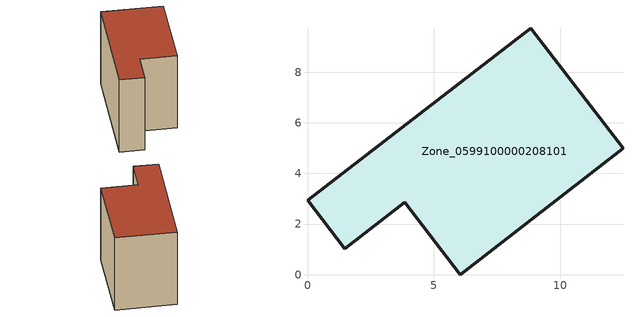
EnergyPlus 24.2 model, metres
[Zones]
Zone_0599100000208101
 floor ground (C_G): 3.84,2.85 1.47,1.02 0,2.94 8.82,9.74 12.47,5 6.04,0 z0
 wall outside (C_F): 8.82,9.74 0,2.94 1.47,1.02 3.84,2.85 6.04,0 12.47,5 8.82,9.74 z0:8.35
 roof outside (C_R): 6.04,0 12.47,5 8.82,9.74 0,2.94 1.47,1.02 3.84,2.85 z8.35
[BUILDING]
Pand.0599100000208101: North Axis=0; Terrain=City; Loads Convergence Tolerance Value=0.04; Temperature Convergence Tolerance Value=0.4; Solar Distribution=FullExterior; Maximum Number of Warmup Days=25; Minimum Number of Warmup Days=1
[Site:Location]
Rotterdam.The.Hague.AP_ZH_NLD Design_Conditions: Latitude=51.96; Longitude=4.45; Time Zone=1; Elevation=-4.5
[SITE:GROUNDTEMPERATURE:BUILDINGSURFACE]
18, 18, 18, 18, 18, 18, 18, 18, 18, 18, 18, 18
[MATERIAL] Thermal Absorptance=0.9; Solar Absorptance=0.7; Visible Absorptance=0.7
Name | Roughness | Thickness | Conductivity | Density | Specific Heat
G.TI.1975-1991 | MediumSmooth | 0.15 | 0.288461 | 540 | 1210
F.TI.1975-1991 | Rough | 0.3 | 0.230769 | 1920 | 840
R.TI.1975-1991 | MediumRough | 0.2 | 0.153846 | 1500 | 1000
[CONSTRUCTION]
C_G: G.TI.1975-1991
C_F: F.TI.1975-1991
C_R: R.TI.1975-1991
[ZONE]
Zone_0599100000208101: Type=1; Multiplier=1; Ceiling Height=Autocalculate; Volume=Autocalculate; Floor Area=autocalculate; Part of Total Floor Area=Yes
[ZONEINFILTRATION:DESIGNFLOWRATE]
Infil_Zone_0599100000208101: Zone or ZoneList or Space or SpaceList=Zone_0599100000208101; Schedule=AlwaysOn; Design Flow Rate Calculation Method=Flow/Area; Flow Rate per Floor Area=0.003; Constant Term Coefficient=1; Temperature Term Coefficient=0; Velocity Term Coefficient=0; Velocity Squared Term Coefficient=0
[HVACTEMPLATE:ZONE:IDEALLOADSAIRSYSTEM]
Zone_0599100000208101: Maximum Heating Supply Air Temperature=50; Minimum Cooling Supply Air Temperature=13; Maximum Heating Supply Air Humidity Ratio=0.0156; Minimum Cooling Supply Air Humidity Ratio=0.0077; Heating Limit=NoLimit; Cooling Limit=NoLimit; Dehumidification Control Type=ConstantSensibleHeatRatio; Cooling Sensible Heat Ratio=0.7; Dehumidification Setpoint=60; Humidification Control Type=None; Humidification Setpoint=30; Outdoor Air Method=None; Outdoor Air Flow Rate per Person=0.00944; Outdoor Air Flow Rate per Zone Floor Area=0; Outdoor Air Flow Rate per Zone=0; Demand Controlled Ventilation Type=None; Outdoor Air Economizer Type=NoEconomizer; Heat Recovery Type=None; Sensible Heat Recovery Effectiveness=0.7; Latent Heat Recovery Effectiveness=0.65
[ZONECONTROL:THERMOSTAT]
ThermostatControl_Zone_0599100000208101: Zone or ZoneList=Zone_0599100000208101; Control Type Schedule=DualSetpointControlType; Control 1=Thermostat_Zone_0599100000208101; Temperature Difference Between Cutout And Setpoint=0
[THERMOSTATSETPOINT:DUALSETPOINT]
Thermostat_Zone_0599100000208101: Heating Setpoint Temperature Schedule=HeatingSetpoint_Zone_0599100000208101; Cooling Setpoint Temperature Schedule=CoolingSetpoint_Zone_0599100000208101
[SCHEDULE:COMPACT]
HeatingSetpoint_Zone_0599100000208101: Through: 12/31, For: AllDays, Until: 24:00, 21
CoolingSetpoint_Zone_0599100000208101: Through: 12/31, For: AllDays, Until: 24:00, 24
DualSetpointControlType: Through: 12/31, For: AllDays, Until: 24:00, 4
AlwaysOn: Through: 12/31, For: AllDays, Until: 24:00, 1
